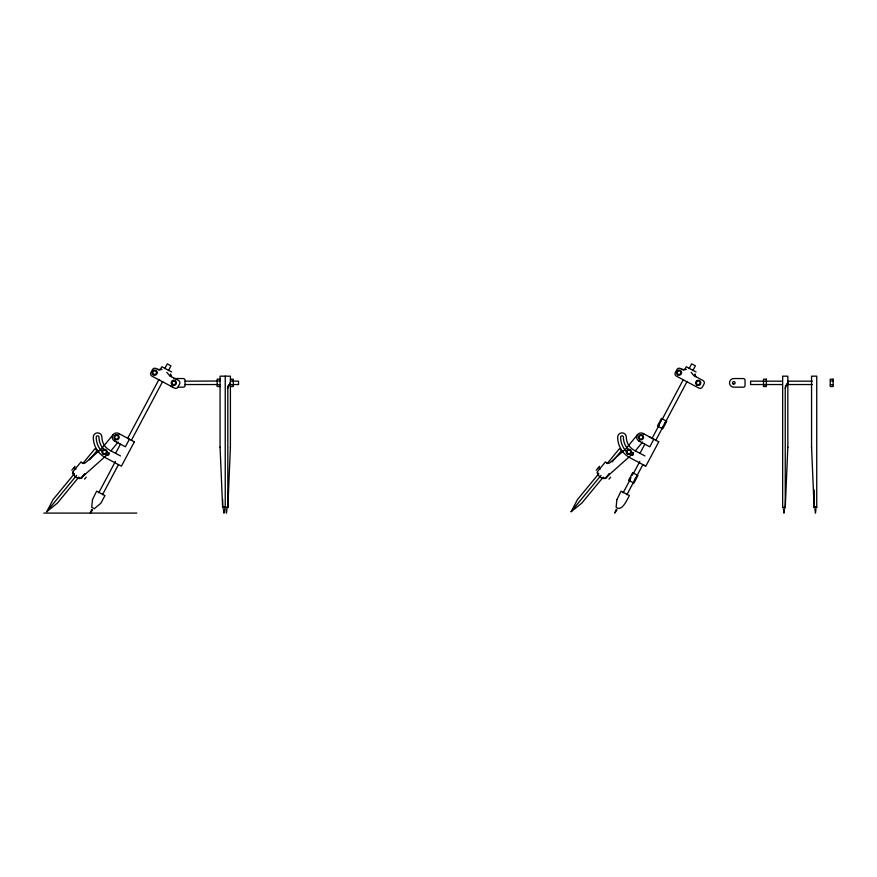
<?xml version="1.0" encoding="UTF-8"?>
<svg xmlns="http://www.w3.org/2000/svg" width="877" height="877" viewBox="0 0 877 877"><rect width="100%" height="100%" fill="white"/><g stroke="black" fill="none" stroke-linecap="round" stroke-linejoin="round"><path stroke-width="1.32" d="M220.061 447.095L222.648 507.651L227.823 507.717L230.41 447.095M787.831 447.544L787.831 376.189L782.657 376.145L782.657 507.717L785.244 507.717L787.831 447.095M227.823 386.976L228.316 385.595M230.41 382.361L227.823 388.237M787.831 382.361L785.244 388.237M224.446 509.274L223.953 513.155L223.427 509.274M815.95 509.274L815.457 513.155L814.93 509.274M226.935 509.274L226.43 513.155L225.915 509.274M784.455 509.274L783.95 513.155L783.435 509.274M72.999 472.012C72.703 475.52 77.242 479.259 80.629 478.305M597.412 472.012C597.116 475.52 601.655 479.259 605.042 478.305M170.511 374.293L171.453 376.715L170.511 375.663L170.566 374.117M694.924 374.293L695.867 376.715L694.913 375.663L694.979 374.117M230.234 383.326L230.41 384.071M785.321 386.516L785.737 385.595M91.723 509.394L90.331 513.089L92.622 509.877M616.136 509.394L614.744 513.089L617.035 509.877M115.578 453.321L120.434 444.179M98.75 492.786L115.402 461.455M127.56 438.555L158.934 379.511M164.701 368.669L167.266 363.845L170.971 365.819L168.417 370.642M129.423 439.191L125.378 446.81L114.536 441.043M102.466 494.76L118.472 464.635M131.276 440.528L162.651 381.484M134.356 441.822L121.41 466.18L105.635 457.805A23.284 23.284 0 0 1 93.28 437.185A4.308 4.308 0 0 1 97.599 432.876A4.308 4.308 0 0 1 101.907 437.206A14.657 14.657 0 0 0 109.68 450.186L120.522 455.941M639.991 453.321L644.847 444.179M629.368 480.695L631.1 477.439M632.251 475.257L633.413 473.087M658.178 426.463L662.223 418.844M623.163 492.786L630.201 479.522M633.402 473.503L639.804 461.455M651.973 438.555L659.022 425.301M662.223 419.272L683.347 379.511M689.114 368.669L691.668 363.845L695.384 365.819L692.83 370.642M633.72 481.616L637.195 475.093M661.96 428.469L663.111 426.288M664.273 424.117L666.005 420.85M626.869 494.76L633.271 482.701M634.553 480.3L635.836 477.888M637.119 475.477L642.885 464.635M655.689 440.528L687.064 381.484M658.77 441.822L645.823 466.18L630.048 457.805A23.284 23.284 0 0 1 617.693 437.185A4.308 4.308 0 0 1 622.012 432.876A4.308 4.308 0 0 1 626.31 437.206A14.657 14.657 0 0 0 634.093 450.186L644.935 455.941M230.103 383.6L228.535 385.277M787.129 384.137L787.765 382.942L787.831 384.071M71.793 470.258L75.06 466.29M84.598 479.138L86.22 477.176M609.011 479.138L610.633 477.176M73.273 474.029L73.876 473.295M74.446 473.624L53.048 499.572L46.755 511.719L57.367 503.135L78.777 477.187M83.019 463.242L95.001 448.706L98.608 451.677M46.689 511.664L76.617 475.4M89.454 459.833L97.161 450.493M113.133 434.619L101.403 448.849L85.453 462.738A2.587 2.587 0 0 1 82.098 462.782M78.601 478.414L79.204 477.691M77.834 477.987A2.587 2.587 0 0 0 81.484 477.636L84.828 473.569M81.397 478.414L84.894 474.172M109.23 452.905L81.484 477.636M110.864 450.921L118.252 441.975M596.196 470.258L599.473 466.29M607.498 463.604L605.448 461.905L597.906 471.048A2.587 2.587 0 0 0 598.257 474.687M597.686 474.029L598.289 473.295M598.859 473.624L577.45 499.572L571.168 511.719L581.78 503.135L603.179 477.187M607.421 463.242L619.414 448.706L623.01 451.677M571.102 511.664L601.019 475.4M612.157 461.905L621.574 450.493M637.546 434.619L625.816 448.849L609.855 462.738A2.587 2.587 0 0 1 606.511 462.782M603.003 478.414L603.606 477.691M602.247 477.987A2.587 2.587 0 0 0 605.886 477.636L609.241 473.569M605.81 478.414L609.307 474.172M633.643 452.905L605.886 477.636M635.277 450.921L642.655 441.975M786.307 384.871L786.855 384.378M161.993 369.381L159.219 369.995L156.007 368.504A2.587 2.587 0 0 0 152.51 369.579L150.888 372.626A2.587 2.587 0 0 0 151.962 376.123L174.49 388.094A2.587 2.587 0 0 0 177.987 387.02L179.61 383.973A2.587 2.587 0 0 0 178.535 380.475L169.469 375.619M686.395 369.381L683.632 369.995L680.42 368.504A2.587 2.587 0 0 0 676.923 369.579L675.301 372.626A2.587 2.587 0 0 0 676.375 376.123L698.903 388.094A2.587 2.587 0 0 0 702.4 387.02L704.023 383.973A2.587 2.587 0 0 0 702.948 380.475L693.784 375.553L691.186 372.407M230.41 447.544L230.41 376.189L225.236 376.145L220.061 376.189L220.061 447.544M173.821 378.546L183.304 378.546A1.721 1.721 0 0 1 185.036 380.267L185.036 385.442A1.721 1.721 0 0 1 183.304 387.174L177.888 387.174M220.061 379.193L217.178 379.193L217.178 386.527L220.061 386.527M230.41 379.193L233.282 379.193L233.282 386.527L230.41 386.527M185.124 381.177L220.061 381.024M230.41 381.024L238.533 381.177L238.533 384.543L233.052 384.543M782.109 381.177L750.613 381.177L750.613 384.543L782.109 384.543M787.59 381.177L812.234 381.177M830.278 381.024L833.15 381.024M185.124 384.543L217.989 384.543M787.59 384.543L812.234 384.543M217.178 384.685L220.061 384.685M230.41 384.685L233.282 384.685M763.494 384.685L766.377 384.685M830.278 384.685L833.15 384.685M222.648 507.202L225.236 507.202M814.141 507.202L816.739 507.202M811.554 447.095L814.141 507.651L816.739 507.717L816.739 376.145L811.554 376.189L811.554 447.544M43.85 513.089L136.823 513.089M696.097 371.958L686.252 366.729L685.441 368.252A2.598 2.598 0 0 1 681.922 369.305M648.903 436.571L658.78 441.822M642.994 433.435L653.836 439.191L649.791 446.81L638.949 441.043M644.299 465.369L645.198 465.851M171.684 371.958L161.839 366.729L161.028 368.252A2.598 2.598 0 0 1 157.52 369.305M118.581 433.435L134.356 441.811M169.985 375.937L166.773 372.407M598.476 467.496L600.285 468.987M83.096 463.604L81.035 461.905L73.493 471.048A2.587 2.587 0 0 0 73.843 474.687M74.063 467.496L75.871 468.987M814.141 489.859L814.141 507.717M785.244 387.513L785.244 507.717M227.823 386.439L227.823 507.717M225.236 376.145L225.236 507.717M222.648 499.43L222.648 507.717M640.221 441.482A4.308 4.308 0 0 1 637.162 435.222A4.308 4.308 0 0 1 644.069 434.247M629.697 454.187A20.357 20.357 0 0 0 631.418 455.207A1.381 1.381 0 0 0 633.293 454.637A1.381 1.381 0 0 0 632.723 452.773A17.595 17.595 0 0 1 631.089 451.787M626.595 451.644A20.357 20.357 0 0 1 620.62 437.185A1.381 1.381 0 0 1 622.001 435.814A1.381 1.381 0 0 1 623.383 437.195A17.595 17.595 0 0 0 628.184 449.32M115.819 441.482A4.308 4.308 0 0 1 112.76 435.222A4.308 4.308 0 0 1 119.656 434.247M105.284 454.187A20.357 20.357 0 0 0 107.016 455.207A1.381 1.381 0 0 0 108.88 454.637A1.381 1.381 0 0 0 108.309 452.773A17.595 17.595 0 0 1 106.676 451.787M102.181 451.644A20.357 20.357 0 0 1 96.207 437.185A1.381 1.381 0 0 1 97.599 435.814A1.381 1.381 0 0 1 98.969 437.195A17.595 17.595 0 0 0 103.771 449.32M172.922 387.075A4.308 4.308 0 0 1 170.62 385.737M92.491 499.605L91.701 507.268L94.376 508.693L100.888 503.179L104.977 495.593L96.645 491.164L92.491 499.605M616.904 499.605L616.103 507.268C621.914 512.442 627.406 498.903 629.39 495.593L621.059 491.164L616.904 499.605M153.552 370.949L152.609 372.725L153.672 374.424L155.678 374.358L156.621 372.582L155.558 370.883L153.552 370.949M172.758 381.155L171.815 382.931L172.879 384.63L174.885 384.554L175.828 382.789L174.764 381.078L172.758 381.155M677.965 370.949L677.022 372.725L678.085 374.424L680.092 374.358L681.034 372.582L679.971 370.883L677.965 370.949M632.646 472.681L628.601 480.3L633.907 483.117L637.952 475.498L632.646 472.681M661.466 418.439L657.41 426.058L662.716 428.875L666.761 421.256L661.466 418.439M697.171 381.155L696.228 382.931L697.292 384.63L699.298 384.554L700.241 382.789L699.177 381.078L697.171 381.155M103.793 449.989L102.51 451.545L103.212 453.42L105.196 453.76L106.468 452.203L105.766 450.329L103.793 449.989M115.863 435.365L114.58 436.91L115.282 438.796L117.266 439.125L118.538 437.579L117.836 435.694L115.863 435.365M628.195 449.989L626.923 451.545L627.625 453.42L629.598 453.76L630.881 452.203L630.179 450.329L628.195 449.989M640.265 435.365L638.993 436.91L639.695 438.796L641.679 439.125L642.951 437.579L642.249 435.694L640.265 435.365M223.492 507.41L224.567 507.487L223.492 507.41M225.97 507.41L227.154 507.487L226.025 507.388M783.501 507.41L784.575 507.487L783.501 507.41M814.996 507.41L816.07 507.487L814.93 507.388M815.435 507.344L815.994 507.344L815.435 507.344M743.323 378.546L733.83 378.546A4.308 4.308 0 0 0 729.521 382.854A4.308 4.308 0 0 0 733.83 387.174L743.323 387.174A1.721 1.721 0 0 0 745.044 385.442L745.044 380.267A1.721 1.721 0 0 0 743.323 378.546M766.377 379.193L763.494 379.193L763.494 386.527L766.377 386.527L766.377 379.193M833.15 379.193L830.278 379.193L830.278 386.527L833.15 386.527L833.15 379.193M733.183 383.973A1.294 1.294 0 0 0 735.123 382.854A1.294 1.294 0 0 0 733.183 381.736A1.294 1.294 0 0 0 733.183 383.973M677.581 374.797A2.587 2.587 0 0 0 681.604 372.835A2.587 2.587 0 0 0 677.888 370.324A2.587 2.587 0 0 0 677.581 374.797M696.787 385.003A2.587 2.587 0 0 0 700.811 383.041A2.587 2.587 0 0 0 697.094 380.53A2.587 2.587 0 0 0 696.787 385.003M639.541 439.399A2.587 2.587 0 0 0 643.554 437.404A2.587 2.587 0 0 0 639.815 434.926A2.587 2.587 0 0 0 639.541 439.399M627.472 454.034A2.587 2.587 0 0 0 631.484 452.039A2.587 2.587 0 0 0 627.746 449.561A2.587 2.587 0 0 0 627.472 454.034M103.058 454.034A2.587 2.587 0 0 0 107.071 452.039A2.587 2.587 0 0 0 103.333 449.561A2.587 2.587 0 0 0 103.058 454.034M115.128 439.399A2.587 2.587 0 0 0 119.14 437.404A2.587 2.587 0 0 0 115.402 434.926A2.587 2.587 0 0 0 115.128 439.399M153.168 374.797A2.587 2.587 0 0 0 157.202 372.835A2.587 2.587 0 0 0 153.486 370.324A2.587 2.587 0 0 0 153.168 374.797M172.374 385.003A2.587 2.587 0 0 0 176.398 383.041A2.587 2.587 0 0 0 172.681 380.53A2.587 2.587 0 0 0 172.374 385.003"/></g></svg>
